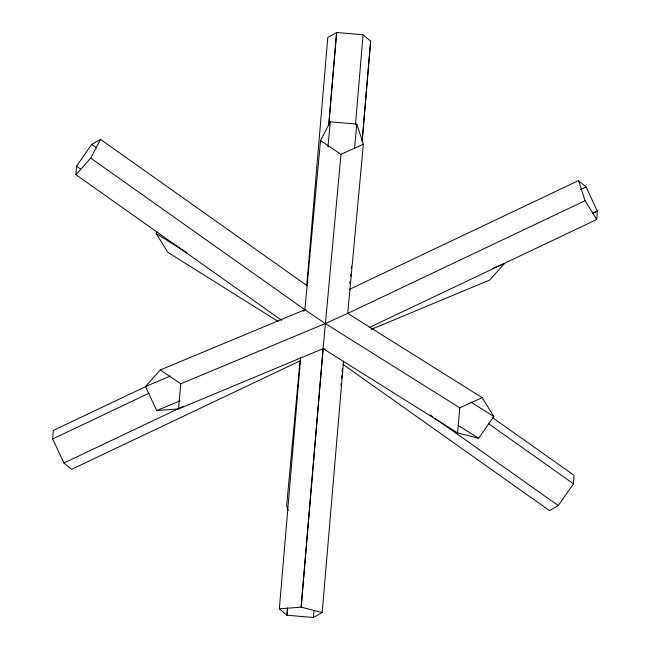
<?xml version="1.0" encoding="UTF-8"?>
<svg xmlns="http://www.w3.org/2000/svg" width="650" height="650" viewBox="0 0 650 650"><rect width="100%" height="100%" fill="white"/><g stroke="black" fill="none" stroke-linecap="round" stroke-linejoin="round"><path stroke-width="0.97" d="M300.617 360.612L71.5 469.398L63.944 463.019L52.674 438.961L53.259 430.471L146.746 386.092M281.767 320.401L75.904 174.655L76.513 166.173L91.715 144.398L100.514 139.417L307.198 285.756M342.802 364.244L549.477 510.583L558.285 505.602L573.487 483.819L574.088 475.345L492.237 417.406M369.444 327.438L596.733 219.521L597.334 211.055L586.064 186.989L578.5 180.594L349.383 289.388M306.702 285.902L327.795 37.481L336.602 32.5L363.082 34.783L370.646 41.178L362.156 141.148L370.646 41.178M303.526 311.22L304.882 309.717L320.531 140.522L330.281 121.818L356.769 124.093L363.382 144.194L340.982 154.351L323.107 348.644L301.153 607.157L322.197 612.519L343.549 361.067M300.706 357.378L279.346 608.831L286.918 615.217L313.398 617.5L313.999 610.431M325.041 349.123L323.107 348.644L301.145 607.157L279.346 608.831M355.452 124.662L363.09 34.783M178.539 408.891L180.741 383.801L160.298 369.964L145.454 386.506L156.731 410.556L178.539 408.891L323.107 348.644M457.576 432.908L459.786 407.826L482.186 397.678L493.821 416.496L478.611 438.271L457.576 432.908L323.123 348.644M300.04 360.766L286.626 505.798L288.194 510.583M327.957 146.998L330.289 121.818M354.534 148.265L356.769 124.093M340.925 385.613L341.112 383.589M341.575 378.56L341.859 375.529M342.225 371.507L342.509 368.485M363.382 144.194L347.717 313.406L325.317 323.546L180.741 383.801M75.904 174.655L90.74 158.121L100.514 139.417M278.289 321.563L167.814 252.322L156.171 233.521L157.3 231.904M313.406 617.5L322.197 612.519M52.674 438.961L148.899 393.266M580.564 189.605L586.064 186.989M578.5 180.594L585.089 200.704L347.726 313.414L482.186 397.678M63.944 463.019L183.081 406.445M160.29 369.964L304.882 309.717L325.325 323.562L459.786 407.826M145.454 386.506L170.641 376.009M492.416 268.556L504.538 263.51L489.694 280.036L371.231 329.396M156.731 410.564L180.05 400.839M470.698 402.001L493.821 416.504M156.171 233.521L187.005 252.834M458.063 425.392L478.611 438.271M320.531 140.522L340.974 154.351M488.337 423.532L573.487 483.819M91.715 144.398L96.679 147.907M90.74 158.121L304.866 309.717M430.137 414.871L432.624 416.626M435.102 418.389L558.285 505.602M76.513 166.173L80.641 169.097M585.089 200.704L596.733 219.521M287.519 608.148L286.918 615.225L287.519 608.148M336.602 32.5L328.713 125.409L336.611 32.5M350.236 281.515L350.066 283.53L350.228 281.515M350.838 274.446L350.659 276.461L350.829 274.446M351.52 266.362L351.349 268.385L351.512 266.362M597.334 211.055L592.751 213.224L597.326 211.047"/></g></svg>
